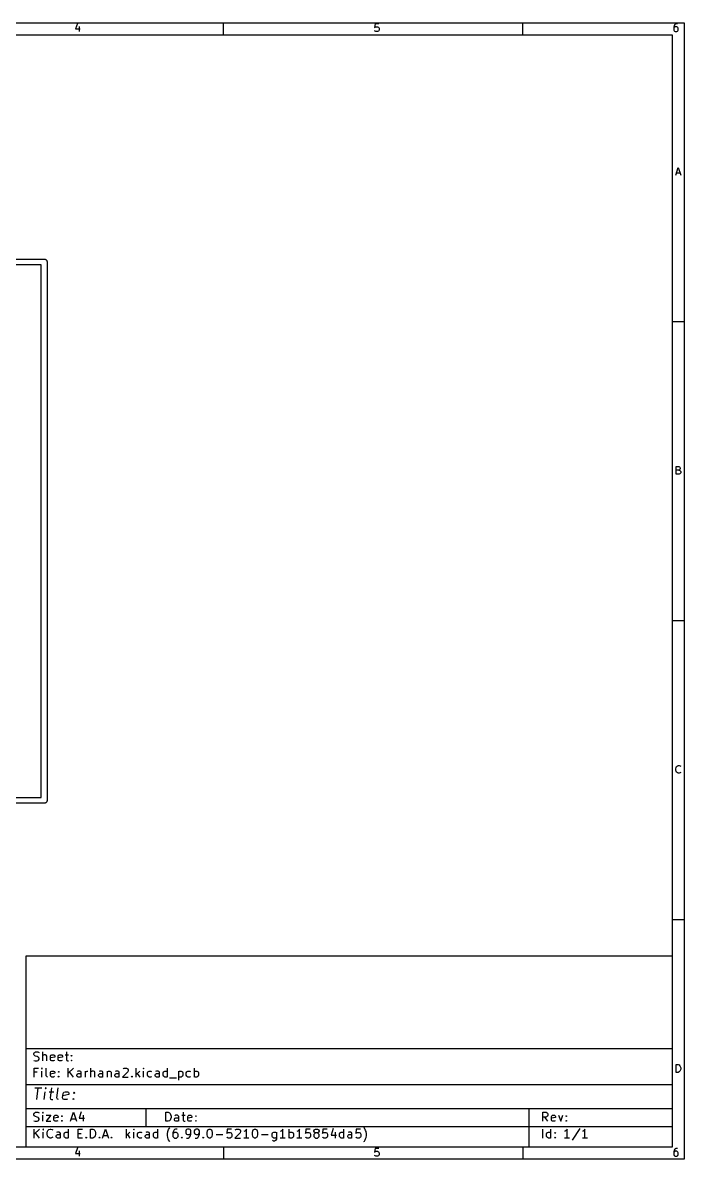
# Model space of a CAD drawing. Extents: x 10 to 287, y -200 to -10.
# Drawn here: x 176.4 to 287, y -200 to -10 of the extents above; entities that cross this region are included whole.
import ezdxf

# ---------------------------------------------------------------- set-up
doc = ezdxf.new("R2010")
doc.units = 0
doc.layers.add('BLACK', color=7, linetype='CONTINUOUS')

msp = doc.modelspace()

# ---------------------------------------------------------------- linework, layer by layer
at = {"layer": 'BLACK', "linetype": 'CONTINUOUS'}
for p, q in [((10, -10), (287.002, -10)), ((185.557, -10.1157), (185.248, -11.0443)), ((185.248, -11.0443), (186.052, -11.0443)), ((185.867, -10.6109), (185.867, -11.4776)), ((210, -12), (210, -10)), ((235.31, -10.1776), (235.248, -10.7966)), ((235.248, -10.7966), (235.31, -10.7347)), ((235.31, -11.4157), (235.248, -11.3538)), ((235.929, -10.1776), (235.31, -10.1776)), ((235.31, -10.7347), (235.433, -10.6728)), ((235.433, -10.6728), (235.743, -10.6728)), ((235.743, -10.6728), (235.867, -10.7347)), ((235.867, -10.7347), (235.929, -10.7966)), ((235.929, -11.3538), (235.867, -11.4157)), ((235.929, -10.7966), (235.99, -10.9205)), ((235.99, -11.23), (235.929, -11.3538)), ((235.99, -10.9205), (235.99, -11.23)), ((260, -12), (260, -10)), ((285.31, -10.4871), (285.248, -10.7347)), ((285.248, -10.7347), (285.248, -11.23)), ((285.31, -10.7966), (285.248, -10.9205)), ((285.248, -11.23), (285.31, -11.3538)), ((285.433, -10.3014), (285.31, -10.4871)), ((285.371, -10.7347), (285.31, -10.7966)), ((285.31, -11.3538), (285.371, -11.4157)), ((285.495, -10.6728), (285.371, -10.7347)), ((285.495, -10.2395), (285.433, -10.3014)), ((285.619, -10.1776), (285.495, -10.2395)), ((285.743, -10.6728), (285.495, -10.6728)), ((285.867, -10.1776), (285.619, -10.1776)), ((285.867, -10.7347), (285.743, -10.6728)), ((285.929, -10.7966), (285.867, -10.7347)), ((285.867, -11.4157), (285.929, -11.3538)), ((285.99, -10.9205), (285.929, -10.7966)), ((285.929, -11.3538), (285.99, -11.23)), ((285.99, -11.23), (285.99, -10.9205)), ((287.002, -10), (287.002, -200.007)), ((12, -12), (285.002, -12)), ((235.433, -11.4776), (235.31, -11.4157)), ((235.743, -11.4776), (235.433, -11.4776)), ((235.867, -11.4157), (235.743, -11.4776)), ((285.002, -12), (285.002, -198.007)), ((285.371, -11.4157), (285.495, -11.4776)), ((285.495, -11.4776), (285.743, -11.4776)), ((285.743, -11.4776), (285.867, -11.4157)), ((285.569, -35.4776), (286.002, -34.1776)), ((286.002, -34.1776), (286.436, -35.4776)), ((285.693, -35.1062), (286.312, -35.1062)), ((100, -49.5), (180, -49.5)), ((179.5, -50.5), (100.5, -50.5)), ((179.5, -139.5), (179.5, -50.5)), ((180, -49.5), (180.035, -49.5051)), ((180.035, -49.5051), (180.071, -49.5051)), ((180.071, -49.5051), (180.105, -49.5152)), ((180.105, -49.5152), (180.141, -49.5203)), ((180.141, -49.5203), (180.173, -49.5351)), ((180.173, -49.5351), (180.208, -49.5452)), ((180.208, -49.5452), (180.238, -49.5645)), ((180.238, -49.5645), (180.27, -49.5794)), ((180.27, -49.5794), (180.297, -49.6028)), ((180.297, -49.6028), (180.327, -49.6221)), ((180.327, -49.6221), (180.351, -49.6492)), ((180.351, -49.6492), (180.378, -49.6726)), ((180.378, -49.6726), (180.397, -49.7027)), ((180.397, -49.7027), (180.421, -49.7297)), ((180.421, -49.7297), (180.435, -49.7622)), ((180.435, -49.7622), (180.455, -49.7923)), ((180.455, -49.7923), (180.465, -49.8266)), ((180.465, -49.8266), (180.48, -49.8591)), ((180.48, -49.8591), (180.485, -49.8945)), ((180.485, -49.8945), (180.495, -49.9288)), ((180.495, -49.9288), (180.495, -49.9646)), ((180.495, -49.9646), (180.5, -50)), ((180.5, -50), (180.5, -140)), ((287.002, -60), (285.002, -60)), ((285.662, -85.4776), (285.662, -84.1776)), ((285.662, -84.1776), (286.095, -84.1776)), ((286.095, -84.7966), (285.662, -84.7966)), ((286.157, -85.4776), (285.662, -85.4776)), ((286.095, -84.1776), (286.219, -84.2395)), ((286.219, -84.7347), (286.095, -84.7966)), ((286.095, -84.7966), (286.281, -84.8585)), ((286.281, -85.4157), (286.157, -85.4776)), ((286.219, -84.2395), (286.281, -84.3014)), ((286.281, -84.6728), (286.219, -84.7347)), ((286.281, -84.3014), (286.343, -84.4252)), ((286.343, -84.549), (286.281, -84.6728)), ((286.281, -84.8585), (286.343, -84.9205)), ((286.343, -85.3538), (286.281, -85.4157)), ((286.343, -84.4252), (286.343, -84.549)), ((286.343, -84.9205), (286.405, -85.0443)), ((286.405, -85.23), (286.343, -85.3538)), ((286.405, -85.0443), (286.405, -85.23)), ((287.002, -110), (285.002, -110)), ((285.6, -134.735), (285.662, -134.487)), ((285.6, -134.92), (285.6, -134.735)), ((285.662, -134.487), (285.724, -134.363)), ((285.724, -134.363), (285.847, -134.239)), ((285.847, -134.239), (286.033, -134.178)), ((286.033, -134.178), (286.157, -134.178)), ((286.157, -134.178), (286.343, -134.239)), ((286.343, -134.239), (286.405, -134.301)), ((285.662, -135.168), (285.6, -134.92)), ((285.724, -135.292), (285.662, -135.168)), ((285.847, -135.416), (285.724, -135.292)), ((286.033, -135.478), (285.847, -135.416)), ((286.157, -135.478), (286.033, -135.478)), ((286.343, -135.416), (286.157, -135.478)), ((286.405, -135.354), (286.343, -135.416)), ((180, -140.5), (100, -140.5)), ((100.5, -139.5), (179.5, -139.5)), ((180.035, -140.495), (180, -140.5)), ((180.071, -140.495), (180.035, -140.495)), ((180.105, -140.485), (180.071, -140.495)), ((180.141, -140.48), (180.105, -140.485)), ((180.173, -140.465), (180.141, -140.48)), ((180.208, -140.455), (180.173, -140.465)), ((180.238, -140.435), (180.208, -140.455)), ((180.27, -140.421), (180.238, -140.435)), ((180.297, -140.397), (180.27, -140.421)), ((180.327, -140.378), (180.297, -140.397)), ((180.351, -140.351), (180.327, -140.378)), ((180.378, -140.327), (180.351, -140.351)), ((180.397, -140.297), (180.378, -140.327)), ((180.421, -140.27), (180.397, -140.297)), ((180.435, -140.238), (180.421, -140.27)), ((180.455, -140.208), (180.435, -140.238)), ((180.465, -140.173), (180.455, -140.208)), ((180.48, -140.141), (180.465, -140.173)), ((180.485, -140.105), (180.48, -140.141)), ((180.495, -140.071), (180.485, -140.105)), ((180.5, -140), (180.495, -140.035)), ((180.495, -140.035), (180.495, -140.071)), ((287.002, -160), (285.002, -160)), ((177.002, -166.007), (285.002, -166.007)), ((177.002, -198.007), (177.002, -166.007)), ((285.002, -166.007), (285.002, -198.007)), ((177.002, -181.507), (285.002, -181.507)), ((178.288, -182.344), (178.359, -182.201)), ((178.288, -182.487), (178.288, -182.344)), ((178.359, -182.201), (178.431, -182.13)), ((178.431, -182.13), (178.574, -182.058)), ((178.574, -182.058), (178.931, -182.058)), ((178.931, -182.058), (179.145, -182.13)), ((179.788, -183.558), (179.788, -182.058)), ((183.716, -182.058), (183.716, -183.344)), ((178.359, -182.63), (178.288, -182.487)), ((178.288, -183.487), (178.502, -183.558)), ((178.431, -182.701), (178.359, -182.63)), ((178.574, -182.773), (178.431, -182.701)), ((178.502, -183.558), (178.859, -183.558)), ((178.859, -182.844), (178.574, -182.773)), ((179.002, -182.915), (178.859, -182.844)), ((178.859, -183.558), (179.002, -183.487)), ((179.074, -182.987), (179.002, -182.915)), ((179.002, -183.487), (179.074, -183.415)), ((179.145, -183.13), (179.074, -182.987)), ((179.074, -183.415), (179.145, -183.273)), ((179.145, -183.273), (179.145, -183.13)), ((179.859, -182.63), (179.788, -182.701)), ((180.002, -182.558), (179.859, -182.63)), ((180.216, -182.558), (180.002, -182.558)), ((180.359, -182.63), (180.216, -182.558)), ((180.431, -182.773), (180.359, -182.63)), ((180.431, -183.558), (180.431, -182.773)), ((181.074, -182.773), (181.145, -182.63)), ((181.074, -183.344), (181.074, -182.773)), ((181.788, -182.915), (181.074, -183.058)), ((181.145, -183.487), (181.074, -183.344)), ((181.145, -182.63), (181.288, -182.558)), ((181.288, -183.558), (181.145, -183.487)), ((181.288, -182.558), (181.574, -182.558)), ((181.574, -183.558), (181.288, -183.558)), ((181.574, -182.558), (181.716, -182.63)), ((181.716, -183.487), (181.574, -183.558)), ((181.716, -182.63), (181.788, -182.773)), ((181.788, -182.773), (181.788, -182.915)), ((182.359, -182.773), (182.431, -182.63)), ((182.359, -183.344), (182.359, -182.773)), ((183.074, -182.915), (182.359, -183.058)), ((182.431, -183.487), (182.359, -183.344)), ((182.431, -182.63), (182.574, -182.558)), ((182.574, -183.558), (182.431, -183.487)), ((182.574, -182.558), (182.859, -182.558)), ((182.859, -183.558), (182.574, -183.558)), ((182.859, -182.558), (183.002, -182.63)), ((183.002, -183.487), (182.859, -183.558)), ((183.002, -182.63), (183.074, -182.773)), ((183.074, -182.773), (183.074, -182.915)), ((183.502, -182.558), (184.074, -182.558)), ((183.716, -183.344), (183.788, -183.487)), ((183.788, -183.487), (183.931, -183.558)), ((183.931, -183.558), (184.074, -183.558)), ((184.502, -182.701), (184.574, -182.63)), ((184.574, -182.773), (184.502, -182.701)), ((184.502, -183.487), (184.574, -183.415)), ((184.574, -183.558), (184.502, -183.487)), ((184.574, -182.63), (184.645, -182.701)), ((184.574, -182.63), (184.574, -182.773)), ((184.645, -182.701), (184.574, -182.773)), ((184.574, -183.415), (184.645, -183.487)), ((184.574, -183.415), (184.574, -183.558)), ((184.645, -183.487), (184.574, -183.558)), ((285.662, -185.478), (285.662, -184.178)), ((285.662, -184.178), (285.971, -184.178)), ((285.971, -184.178), (286.157, -184.239)), ((286.157, -184.239), (286.281, -184.363)), ((178.359, -186.258), (178.359, -184.758)), ((178.359, -184.758), (179.074, -184.758)), ((178.859, -185.473), (178.359, -185.473)), ((179.645, -184.758), (179.574, -184.83)), ((179.574, -184.83), (179.645, -184.901)), ((179.716, -184.83), (179.645, -184.758)), ((179.645, -184.758), (179.645, -184.901)), ((179.645, -184.901), (179.716, -184.83)), ((179.645, -186.258), (179.645, -185.258)), ((180.359, -186.044), (180.359, -184.758)), ((180.431, -186.187), (180.359, -186.044)), ((180.574, -186.258), (180.431, -186.187)), ((181.074, -185.473), (181.145, -185.33)), ((181.074, -186.044), (181.074, -185.473)), ((181.788, -185.615), (181.074, -185.758)), ((181.145, -186.187), (181.074, -186.044)), ((181.145, -185.33), (181.288, -185.258)), ((181.288, -186.258), (181.145, -186.187)), ((181.288, -185.258), (181.574, -185.258)), ((181.574, -185.258), (181.716, -185.33)), ((181.716, -186.187), (181.574, -186.258)), ((181.716, -185.33), (181.788, -185.473)), ((181.788, -185.473), (181.788, -185.615)), ((182.359, -185.401), (182.431, -185.33)), ((182.431, -185.473), (182.359, -185.401)), ((182.359, -186.187), (182.431, -186.115)), ((182.431, -186.258), (182.359, -186.187)), ((182.431, -185.33), (182.502, -185.401)), ((182.431, -185.33), (182.431, -185.473)), ((182.502, -185.401), (182.431, -185.473)), ((182.431, -186.115), (182.502, -186.187)), ((182.431, -186.115), (182.431, -186.258)), ((182.502, -186.187), (182.431, -186.258)), ((184.045, -186.258), (184.045, -184.758)), ((184.902, -184.758), (184.045, -185.615)), ((184.902, -186.258), (184.259, -185.401)), ((185.474, -185.901), (185.545, -185.758)), ((185.474, -186.044), (185.474, -185.901)), ((185.545, -186.187), (185.474, -186.044)), ((185.688, -185.258), (185.545, -185.33)), ((185.545, -185.758), (185.688, -185.687)), ((185.688, -186.258), (185.545, -186.187)), ((185.974, -185.258), (185.688, -185.258)), ((185.688, -185.687), (186.045, -185.687)), ((186.116, -185.33), (185.974, -185.258)), ((186.045, -185.687), (186.188, -185.615)), ((186.188, -186.187), (186.045, -186.258)), ((186.188, -185.473), (186.116, -185.33)), ((186.188, -186.258), (186.188, -185.473)), ((186.902, -186.258), (186.902, -185.258)), ((186.902, -185.544), (186.974, -185.401)), ((186.974, -185.401), (187.045, -185.33)), ((187.045, -185.33), (187.188, -185.258)), ((187.188, -185.258), (187.331, -185.258)), ((187.831, -186.258), (187.831, -184.758)), ((187.902, -185.33), (187.831, -185.401)), ((188.045, -185.258), (187.902, -185.33)), ((188.259, -185.258), (188.045, -185.258)), ((188.402, -185.33), (188.259, -185.258)), ((188.474, -185.473), (188.402, -185.33)), ((188.474, -186.258), (188.474, -185.473)), ((189.116, -185.901), (189.188, -185.758)), ((189.116, -186.044), (189.116, -185.901)), ((189.188, -186.187), (189.116, -186.044)), ((189.331, -185.258), (189.188, -185.33)), ((189.188, -185.758), (189.331, -185.687)), ((189.331, -186.258), (189.188, -186.187)), ((189.616, -185.258), (189.331, -185.258)), ((189.331, -185.687), (189.688, -185.687)), ((189.759, -185.33), (189.616, -185.258)), ((189.688, -185.687), (189.831, -185.615)), ((189.831, -186.187), (189.688, -186.258)), ((189.831, -185.473), (189.759, -185.33)), ((189.831, -186.258), (189.831, -185.473)), ((190.545, -185.258), (190.545, -186.258)), ((190.545, -185.401), (190.616, -185.33)), ((190.616, -185.33), (190.759, -185.258)), ((190.759, -185.258), (190.974, -185.258)), ((190.974, -185.258), (191.116, -185.33)), ((191.116, -185.33), (191.188, -185.473)), ((191.188, -185.473), (191.188, -186.258)), ((191.831, -185.901), (191.902, -185.758)), ((191.831, -186.044), (191.831, -185.901)), ((191.902, -186.187), (191.831, -186.044)), ((192.045, -185.258), (191.902, -185.33)), ((191.902, -185.758), (192.045, -185.687)), ((192.045, -186.258), (191.902, -186.187)), ((192.331, -185.258), (192.045, -185.258)), ((192.045, -185.687), (192.402, -185.687)), ((192.474, -185.33), (192.331, -185.258)), ((192.402, -185.687), (192.545, -185.615)), ((192.545, -186.187), (192.402, -186.258)), ((192.545, -185.473), (192.474, -185.33)), ((192.545, -186.258), (192.545, -185.473)), ((193.974, -185.401), (193.116, -186.258)), ((193.188, -184.901), (193.259, -184.83)), ((193.259, -184.83), (193.402, -184.758)), ((193.402, -184.758), (193.759, -184.758)), ((193.759, -184.758), (193.902, -184.83)), ((193.902, -184.83), (193.974, -184.901)), ((193.974, -184.901), (194.045, -185.044)), ((194.045, -185.187), (193.974, -185.401)), ((194.045, -185.044), (194.045, -185.187)), ((194.616, -186.187), (194.688, -186.115)), ((194.688, -186.258), (194.616, -186.187)), ((194.688, -186.115), (194.759, -186.187)), ((194.688, -186.115), (194.688, -186.258)), ((194.759, -186.187), (194.688, -186.258)), ((195.402, -186.258), (195.402, -184.758)), ((195.974, -185.258), (195.402, -185.83)), ((195.545, -185.687), (195.974, -186.258)), ((196.616, -184.758), (196.545, -184.83)), ((196.545, -184.83), (196.616, -184.901)), ((196.688, -184.83), (196.616, -184.758)), ((196.616, -184.758), (196.616, -184.901)), ((196.616, -184.901), (196.688, -184.83)), ((196.616, -186.258), (196.616, -185.258)), ((197.259, -185.544), (197.331, -185.401)), ((197.259, -185.973), (197.259, -185.544)), ((197.331, -186.115), (197.259, -185.973)), ((197.331, -185.401), (197.402, -185.33)), ((197.402, -186.187), (197.331, -186.115)), ((197.402, -185.33), (197.545, -185.258)), ((197.545, -186.258), (197.402, -186.187)), ((197.545, -185.258), (197.831, -185.258)), ((197.831, -185.258), (197.974, -185.33)), ((197.974, -186.187), (197.831, -186.258)), ((198.545, -185.901), (198.616, -185.758)), ((198.545, -186.044), (198.545, -185.901)), ((198.616, -186.187), (198.545, -186.044)), ((198.759, -185.258), (198.616, -185.33)), ((198.616, -185.758), (198.759, -185.687)), ((198.759, -186.258), (198.616, -186.187)), ((199.045, -185.258), (198.759, -185.258)), ((198.759, -185.687), (199.116, -185.687)), ((199.188, -185.33), (199.045, -185.258)), ((199.116, -185.687), (199.259, -185.615)), ((199.259, -186.187), (199.116, -186.258)), ((199.259, -185.473), (199.188, -185.33)), ((199.259, -186.258), (199.259, -185.473)), ((199.902, -185.544), (199.974, -185.401)), ((199.902, -185.973), (199.902, -185.544)), ((199.974, -186.115), (199.902, -185.973)), ((199.974, -185.401), (200.045, -185.33)), ((200.045, -186.187), (199.974, -186.115)), ((200.045, -185.33), (200.188, -185.258)), ((200.188, -186.258), (200.045, -186.187)), ((200.188, -185.258), (200.474, -185.258)), ((200.474, -185.258), (200.616, -185.33)), ((200.616, -186.187), (200.474, -186.258)), ((200.616, -186.258), (200.616, -184.758)), ((202.474, -185.258), (202.474, -186.758)), ((202.474, -185.33), (202.616, -185.258)), ((202.616, -186.258), (202.474, -186.187)), ((202.616, -185.258), (202.902, -185.258)), ((202.902, -185.258), (203.045, -185.33)), ((203.045, -186.187), (202.902, -186.258)), ((203.045, -185.33), (203.116, -185.401)), ((203.116, -186.115), (203.045, -186.187)), ((203.116, -185.401), (203.188, -185.544)), ((203.188, -185.973), (203.116, -186.115)), ((203.188, -185.544), (203.188, -185.973)), ((203.759, -185.544), (203.831, -185.401)), ((203.759, -185.973), (203.759, -185.544)), ((203.831, -186.115), (203.759, -185.973)), ((203.831, -185.401), (203.902, -185.33)), ((203.902, -186.187), (203.831, -186.115)), ((203.902, -185.33), (204.045, -185.258)), ((204.045, -186.258), (203.902, -186.187)), ((204.045, -185.258), (204.331, -185.258)), ((204.331, -185.258), (204.474, -185.33)), ((204.474, -186.187), (204.331, -186.258)), ((205.116, -186.258), (205.116, -184.758)), ((205.116, -185.33), (205.259, -185.258)), ((205.259, -186.258), (205.116, -186.187)), ((205.259, -185.258), (205.545, -185.258)), ((205.545, -185.258), (205.688, -185.33)), ((205.688, -186.187), (205.545, -186.258)), ((205.688, -185.33), (205.759, -185.401)), ((205.759, -186.115), (205.688, -186.187)), ((205.759, -185.401), (205.831, -185.544)), ((205.831, -185.973), (205.759, -186.115)), ((205.831, -185.544), (205.831, -185.973)), ((285.971, -185.478), (285.662, -185.478)), ((286.157, -185.416), (285.971, -185.478)), ((286.281, -185.292), (286.157, -185.416)), ((286.281, -184.363), (286.343, -184.487)), ((286.343, -185.168), (286.281, -185.292)), ((286.343, -184.487), (286.405, -184.735)), ((286.405, -184.92), (286.343, -185.168)), ((286.405, -184.735), (286.405, -184.92)), ((177.002, -187.507), (285.002, -187.507)), ((178.455, -188.042), (179.597, -188.042)), ((178.776, -190.042), (179.026, -188.042)), ((180.264, -188.042), (180.157, -188.137)), ((180.264, -188.042), (180.24, -188.232)), ((180.347, -188.137), (180.264, -188.042)), ((181.216, -188.042), (181.002, -189.756)), ((181.574, -186.258), (181.288, -186.258)), ((182.145, -189.756), (182.359, -188.042)), ((186.045, -186.258), (185.688, -186.258)), ((189.688, -186.258), (189.331, -186.258)), ((192.402, -186.258), (192.045, -186.258)), ((193.116, -186.258), (194.045, -186.258)), ((197.831, -186.258), (197.545, -186.258)), ((199.116, -186.258), (198.759, -186.258)), ((200.474, -186.258), (200.188, -186.258)), ((200.974, -186.401), (202.116, -186.401)), ((202.902, -186.258), (202.616, -186.258)), ((204.331, -186.258), (204.045, -186.258)), ((205.545, -186.258), (205.259, -186.258)), ((180.014, -190.042), (180.181, -188.709)), ((180.157, -188.137), (180.24, -188.232)), ((180.24, -188.232), (180.347, -188.137)), ((180.847, -188.709), (181.609, -188.709)), ((181.002, -189.756), (181.074, -189.947)), ((181.074, -189.947), (181.252, -190.042)), ((182.216, -189.947), (182.145, -189.756)), ((182.395, -190.042), (182.216, -189.947)), ((183.097, -189.756), (183.193, -188.994)), ((183.169, -189.947), (183.097, -189.756)), ((184.121, -189.185), (183.145, -189.375)), ((183.347, -190.042), (183.169, -189.947)), ((183.193, -188.994), (183.312, -188.804)), ((183.312, -188.804), (183.514, -188.709)), ((183.514, -188.709), (183.895, -188.709)), ((183.931, -189.947), (183.728, -190.042)), ((183.895, -188.709), (184.074, -188.804)), ((184.074, -188.804), (184.145, -188.994)), ((184.145, -188.994), (184.121, -189.185)), ((184.788, -189.947), (184.895, -189.851)), ((184.871, -190.042), (184.788, -189.947)), ((184.895, -189.851), (184.871, -190.042)), ((184.978, -189.947), (184.871, -190.042)), ((184.895, -189.851), (184.978, -189.947)), ((184.919, -188.899), (185.026, -188.804)), ((185.002, -188.994), (184.919, -188.899)), ((185.026, -188.804), (185.002, -188.994)), ((185.109, -188.899), (185.002, -188.994)), ((185.026, -188.804), (185.109, -188.899)), ((177.002, -191.507), (285.002, -191.507)), ((181.252, -190.042), (181.443, -190.042)), ((183.728, -190.042), (183.347, -190.042)), ((197.002, -191.507), (197.002, -194.507)), ((261.002, -191.507), (261.002, -198.007)), ((178.288, -192.444), (178.359, -192.301)), ((178.288, -192.587), (178.288, -192.444)), ((178.359, -192.73), (178.288, -192.587)), ((178.288, -193.587), (178.502, -193.658)), ((178.359, -192.301), (178.431, -192.23)), ((178.431, -192.801), (178.359, -192.73)), ((178.431, -192.23), (178.574, -192.158)), ((178.574, -192.873), (178.431, -192.801)), ((178.502, -193.658), (178.859, -193.658)), ((178.574, -192.158), (178.931, -192.158)), ((178.859, -192.944), (178.574, -192.873)), ((179.002, -193.015), (178.859, -192.944)), ((178.859, -193.658), (179.002, -193.587)), ((178.931, -192.158), (179.145, -192.23)), ((179.074, -193.087), (179.002, -193.015)), ((179.002, -193.587), (179.074, -193.515)), ((179.145, -193.23), (179.074, -193.087)), ((179.074, -193.515), (179.145, -193.373)), ((179.145, -193.373), (179.145, -193.23)), ((179.788, -192.158), (179.716, -192.23)), ((179.716, -192.23), (179.788, -192.301)), ((179.859, -192.23), (179.788, -192.158)), ((179.788, -192.158), (179.788, -192.301)), ((179.788, -192.301), (179.859, -192.23)), ((179.788, -193.658), (179.788, -192.658)), ((180.359, -192.658), (181.145, -192.658)), ((181.145, -192.658), (180.359, -193.658)), ((180.359, -193.658), (181.145, -193.658)), ((181.645, -192.873), (181.716, -192.73)), ((181.645, -193.444), (181.645, -192.873)), ((182.359, -193.015), (181.645, -193.158)), ((181.716, -193.587), (181.645, -193.444)), ((181.716, -192.73), (181.859, -192.658)), ((181.859, -193.658), (181.716, -193.587)), ((181.859, -192.658), (182.145, -192.658)), ((182.145, -193.658), (181.859, -193.658)), ((182.145, -192.658), (182.288, -192.73)), ((182.288, -193.587), (182.145, -193.658)), ((182.288, -192.73), (182.359, -192.873)), ((182.359, -192.873), (182.359, -193.015)), ((182.931, -192.801), (183.002, -192.73)), ((183.002, -192.873), (182.931, -192.801)), ((182.931, -193.587), (183.002, -193.515)), ((183.002, -193.658), (182.931, -193.587)), ((183.002, -192.73), (183.074, -192.801)), ((183.002, -192.73), (183.002, -192.873)), ((183.074, -192.801), (183.002, -192.873)), ((183.002, -193.515), (183.074, -193.587)), ((183.002, -193.515), (183.002, -193.658)), ((183.074, -193.587), (183.002, -193.658)), ((184.402, -193.658), (184.902, -192.158)), ((184.545, -193.23), (185.259, -193.23)), ((184.902, -192.158), (185.402, -193.658)), ((186.188, -192.087), (185.831, -193.158)), ((185.831, -193.158), (186.759, -193.158)), ((186.545, -192.658), (186.545, -193.658)), ((200.359, -193.658), (200.359, -192.158)), ((200.359, -192.158), (200.716, -192.158)), ((200.716, -193.658), (200.359, -193.658)), ((200.716, -192.158), (200.931, -192.23)), ((200.931, -193.587), (200.716, -193.658)), ((200.931, -192.23), (201.074, -192.373)), ((201.074, -193.444), (200.931, -193.587)), ((201.074, -192.373), (201.145, -192.515)), ((201.145, -193.301), (201.074, -193.444)), ((201.145, -192.515), (201.216, -192.801)), ((201.216, -193.015), (201.145, -193.301)), ((201.216, -192.801), (201.216, -193.015)), ((201.788, -193.301), (201.859, -193.158)), ((201.788, -193.444), (201.788, -193.301)), ((201.859, -193.587), (201.788, -193.444)), ((202.002, -192.658), (201.859, -192.73)), ((201.859, -193.158), (202.002, -193.087)), ((202.002, -193.658), (201.859, -193.587)), ((202.288, -192.658), (202.002, -192.658)), ((202.002, -193.087), (202.359, -193.087)), ((202.359, -193.658), (202.002, -193.658)), ((202.431, -192.73), (202.288, -192.658)), ((202.359, -193.087), (202.502, -193.015)), ((202.502, -193.587), (202.359, -193.658)), ((202.502, -192.873), (202.431, -192.73)), ((202.502, -193.658), (202.502, -192.873)), ((203.002, -192.658), (203.574, -192.658)), ((203.216, -192.158), (203.216, -193.444)), ((203.216, -193.444), (203.288, -193.587)), ((203.288, -193.587), (203.431, -193.658)), ((203.431, -193.658), (203.574, -193.658)), ((204.002, -192.873), (204.074, -192.73)), ((204.002, -193.444), (204.002, -192.873)), ((204.716, -193.015), (204.002, -193.158)), ((204.074, -193.587), (204.002, -193.444)), ((204.074, -192.73), (204.216, -192.658)), ((204.216, -193.658), (204.074, -193.587)), ((204.216, -192.658), (204.502, -192.658)), ((204.502, -193.658), (204.216, -193.658)), ((204.502, -192.658), (204.645, -192.73)), ((204.645, -193.587), (204.502, -193.658)), ((204.645, -192.73), (204.716, -192.873)), ((204.716, -192.873), (204.716, -193.015)), ((205.288, -192.801), (205.359, -192.73)), ((205.359, -192.873), (205.288, -192.801)), ((205.288, -193.587), (205.359, -193.515)), ((205.359, -193.658), (205.288, -193.587)), ((205.359, -192.73), (205.431, -192.801)), ((205.359, -192.73), (205.359, -192.873)), ((205.431, -192.801), (205.359, -192.873)), ((205.359, -193.515), (205.431, -193.587)), ((205.359, -193.515), (205.359, -193.658)), ((205.431, -193.587), (205.359, -193.658)), ((263.359, -193.658), (263.359, -192.158)), ((263.359, -192.158), (263.931, -192.158)), ((263.931, -192.944), (263.359, -192.944)), ((264.216, -193.658), (263.716, -192.944)), ((263.931, -192.158), (264.074, -192.23)), ((264.074, -192.873), (263.931, -192.944)), ((264.074, -192.23), (264.145, -192.301)), ((264.145, -192.801), (264.074, -192.873)), ((264.145, -192.301), (264.216, -192.444)), ((264.216, -192.658), (264.145, -192.801)), ((264.216, -192.444), (264.216, -192.658)), ((264.788, -192.873), (264.859, -192.73)), ((264.788, -193.444), (264.788, -192.873)), ((265.502, -193.015), (264.788, -193.158)), ((264.859, -193.587), (264.788, -193.444)), ((264.859, -192.73), (265.002, -192.658)), ((265.002, -193.658), (264.859, -193.587)), ((265.002, -192.658), (265.288, -192.658)), ((265.288, -193.658), (265.002, -193.658)), ((265.288, -192.658), (265.431, -192.73)), ((265.431, -193.587), (265.288, -193.658)), ((265.431, -192.73), (265.502, -192.873)), ((265.502, -192.873), (265.502, -193.015)), ((266.002, -192.658), (266.359, -193.658)), ((266.359, -193.658), (266.716, -192.658)), ((267.216, -192.801), (267.288, -192.73)), ((267.288, -192.873), (267.216, -192.801)), ((267.216, -193.587), (267.288, -193.515)), ((267.288, -193.658), (267.216, -193.587)), ((267.288, -192.73), (267.359, -192.801)), ((267.288, -192.73), (267.288, -192.873)), ((267.359, -192.801), (267.288, -192.873)), ((267.288, -193.515), (267.359, -193.587)), ((267.288, -193.515), (267.288, -193.658)), ((267.359, -193.587), (267.288, -193.658)), ((177.002, -194.507), (285.002, -194.507)), ((178.359, -196.458), (178.359, -194.958)), ((179.216, -194.958), (178.359, -195.815)), ((179.216, -196.458), (178.574, -195.601)), ((179.859, -194.958), (179.788, -195.03)), ((179.788, -195.03), (179.859, -195.101)), ((179.931, -195.03), (179.859, -194.958)), ((179.859, -194.958), (179.859, -195.101)), ((179.859, -195.101), (179.931, -195.03)), ((179.859, -196.458), (179.859, -195.458)), ((180.502, -195.601), (180.574, -195.315)), ((180.502, -195.815), (180.502, -195.601)), ((180.574, -195.315), (180.645, -195.173)), ((180.645, -195.173), (180.788, -195.03)), ((180.788, -195.03), (181.002, -194.958)), ((181.002, -194.958), (181.145, -194.958)), ((181.145, -194.958), (181.359, -195.03)), ((181.359, -195.03), (181.431, -195.101)), ((182.216, -195.458), (182.074, -195.53)), ((182.502, -195.458), (182.216, -195.458)), ((182.645, -195.53), (182.502, -195.458)), ((182.716, -195.673), (182.645, -195.53)), ((182.716, -196.458), (182.716, -195.673)), ((183.359, -195.744), (183.431, -195.601)), ((183.431, -195.601), (183.502, -195.53)), ((183.502, -195.53), (183.645, -195.458)), ((183.645, -195.458), (183.931, -195.458)), ((183.931, -195.458), (184.074, -195.53)), ((184.074, -196.458), (184.074, -194.958)), ((185.688, -196.458), (185.688, -194.958)), ((185.688, -194.958), (186.402, -194.958)), ((185.688, -195.673), (186.188, -195.673)), ((187.759, -196.458), (187.759, -194.958)), ((187.759, -194.958), (188.116, -194.958)), ((188.116, -194.958), (188.331, -195.03)), ((188.331, -195.03), (188.474, -195.173)), ((188.474, -195.173), (188.545, -195.315)), ((188.545, -195.315), (188.616, -195.601)), ((188.616, -195.601), (188.616, -195.815)), ((189.759, -196.458), (190.259, -194.958)), ((190.259, -194.958), (190.759, -196.458)), ((193.774, -196.458), (193.774, -194.958)), ((194.345, -195.458), (193.774, -196.03)), ((194.988, -194.958), (194.916, -195.03)), ((194.916, -195.03), (194.988, -195.101)), ((195.059, -195.03), (194.988, -194.958)), ((194.988, -194.958), (194.988, -195.101)), ((194.988, -195.101), (195.059, -195.03)), ((194.988, -196.458), (194.988, -195.458)), ((195.631, -195.744), (195.702, -195.601)), ((195.702, -195.601), (195.774, -195.53)), ((195.774, -195.53), (195.916, -195.458)), ((195.916, -195.458), (196.202, -195.458)), ((196.202, -195.458), (196.345, -195.53)), ((197.131, -195.458), (196.988, -195.53)), ((197.416, -195.458), (197.131, -195.458)), ((197.559, -195.53), (197.416, -195.458)), ((197.631, -195.673), (197.559, -195.53)), ((197.631, -196.458), (197.631, -195.673)), ((198.274, -195.744), (198.345, -195.601)), ((198.345, -195.601), (198.416, -195.53)), ((198.416, -195.53), (198.559, -195.458)), ((198.559, -195.458), (198.845, -195.458)), ((198.845, -195.458), (198.988, -195.53)), ((198.988, -196.458), (198.988, -194.958)), ((200.602, -195.744), (200.674, -195.387)), ((200.674, -195.387), (200.745, -195.173)), ((200.745, -195.173), (200.816, -195.03)), ((200.816, -195.03), (200.959, -194.815)), ((200.959, -194.815), (201.031, -194.744)), ((201.602, -195.315), (201.531, -195.601)), ((201.531, -195.601), (201.531, -196.173)), ((201.602, -195.673), (201.531, -195.815)), ((201.745, -195.101), (201.602, -195.315)), ((201.674, -195.601), (201.602, -195.673)), ((201.816, -195.53), (201.674, -195.601)), ((201.816, -195.03), (201.745, -195.101)), ((201.959, -194.958), (201.816, -195.03)), ((202.102, -195.53), (201.816, -195.53)), ((202.245, -194.958), (201.959, -194.958)), ((202.245, -195.601), (202.102, -195.53)), ((202.316, -195.673), (202.245, -195.601)), ((202.388, -195.815), (202.316, -195.673)), ((203.745, -195.101), (203.674, -195.244)), ((203.674, -195.244), (203.674, -195.601)), ((203.674, -195.601), (203.745, -195.744)), ((203.816, -195.03), (203.745, -195.101)), ((203.959, -194.958), (203.816, -195.03)), ((204.245, -194.958), (203.959, -194.958)), ((204.388, -195.03), (204.245, -194.958)), ((204.459, -195.101), (204.388, -195.03)), ((204.531, -195.244), (204.459, -195.101)), ((204.459, -195.744), (204.531, -195.601)), ((204.531, -195.815), (204.531, -195.244)), ((205.174, -195.101), (205.102, -195.244)), ((205.102, -195.244), (205.102, -195.601)), ((205.102, -195.601), (205.174, -195.744)), ((205.245, -195.03), (205.174, -195.101)), ((205.388, -194.958), (205.245, -195.03)), ((205.674, -194.958), (205.388, -194.958)), ((205.816, -195.03), (205.674, -194.958)), ((205.888, -195.101), (205.816, -195.03)), ((205.959, -195.244), (205.888, -195.101)), ((205.888, -195.744), (205.959, -195.601)), ((205.959, -195.815), (205.959, -195.244)), ((207.245, -195.53), (207.316, -195.244)), ((207.245, -195.887), (207.245, -195.53)), ((207.316, -195.244), (207.388, -195.101)), ((207.388, -195.101), (207.459, -195.03)), ((207.459, -195.03), (207.602, -194.958)), ((207.602, -194.958), (207.745, -194.958)), ((207.745, -194.958), (207.888, -195.03)), ((207.888, -195.03), (207.959, -195.101)), ((207.959, -195.101), (208.031, -195.244)), ((208.031, -195.244), (208.102, -195.53)), ((208.102, -195.53), (208.102, -195.887)), ((210.602, -194.958), (210.531, -195.673)), ((210.531, -195.673), (210.602, -195.601)), ((211.316, -194.958), (210.602, -194.958)), ((210.602, -195.601), (210.745, -195.53)), ((210.745, -195.53), (211.102, -195.53)), ((211.102, -195.53), (211.245, -195.601)), ((211.245, -195.601), (211.316, -195.673)), ((211.316, -195.673), (211.388, -195.815)), ((212.745, -195.601), (211.888, -196.458)), ((211.959, -195.101), (212.031, -195.03)), ((212.031, -195.03), (212.174, -194.958)), ((212.174, -194.958), (212.531, -194.958)), ((212.531, -194.958), (212.674, -195.03)), ((212.674, -195.03), (212.745, -195.101)), ((212.745, -195.101), (212.816, -195.244)), ((212.816, -195.387), (212.745, -195.601)), ((212.816, -195.244), (212.816, -195.387)), ((213.531, -195.315), (213.388, -195.387)), ((213.674, -195.173), (213.531, -195.315)), ((213.816, -194.958), (213.674, -195.173)), ((213.816, -196.458), (213.816, -194.958)), ((214.816, -195.53), (214.888, -195.244)), ((214.816, -195.887), (214.816, -195.53)), ((214.888, -195.244), (214.959, -195.101)), ((214.959, -195.101), (215.031, -195.03)), ((215.031, -195.03), (215.174, -194.958)), ((215.174, -194.958), (215.316, -194.958)), ((215.316, -194.958), (215.459, -195.03)), ((215.459, -195.03), (215.531, -195.101)), ((215.531, -195.101), (215.602, -195.244)), ((215.602, -195.244), (215.674, -195.53)), ((215.674, -195.53), (215.674, -195.887)), ((218.102, -195.744), (218.174, -195.601)), ((218.174, -195.601), (218.245, -195.53)), ((218.245, -195.53), (218.388, -195.458)), ((218.388, -195.458), (218.674, -195.458)), ((218.674, -195.458), (218.816, -195.53)), ((218.816, -195.458), (218.816, -196.673)), ((219.602, -195.315), (219.459, -195.387)), ((219.745, -195.173), (219.602, -195.315)), ((219.888, -194.958), (219.745, -195.173)), ((219.888, -196.458), (219.888, -194.958)), ((220.959, -196.458), (220.959, -194.958)), ((220.959, -195.53), (221.102, -195.458)), ((221.102, -195.458), (221.388, -195.458)), ((221.388, -195.458), (221.531, -195.53)), ((221.531, -195.53), (221.602, -195.601)), ((221.602, -195.601), (221.674, -195.744)), ((222.388, -195.315), (222.245, -195.387)), ((222.531, -195.173), (222.388, -195.315)), ((222.674, -194.958), (222.531, -195.173)), ((222.674, -196.458), (222.674, -194.958)), ((223.745, -194.958), (223.674, -195.673)), ((223.674, -195.673), (223.745, -195.601)), ((224.459, -194.958), (223.745, -194.958)), ((223.745, -195.601), (223.888, -195.53)), ((223.888, -195.53), (224.245, -195.53)), ((224.245, -195.53), (224.388, -195.601)), ((224.388, -195.601), (224.459, -195.673)), ((224.459, -195.673), (224.531, -195.815)), ((225.102, -195.244), (225.174, -195.101)), ((225.102, -195.315), (225.102, -195.244)), ((225.174, -195.458), (225.102, -195.315)), ((225.174, -195.101), (225.245, -195.03)), ((225.245, -195.53), (225.174, -195.458)), ((225.245, -195.673), (225.174, -195.744)), ((225.245, -195.03), (225.388, -194.958)), ((225.388, -195.601), (225.245, -195.53)), ((225.388, -195.601), (225.245, -195.673)), ((225.388, -194.958), (225.674, -194.958)), ((225.674, -195.601), (225.388, -195.601)), ((225.674, -194.958), (225.816, -195.03)), ((225.816, -195.53), (225.674, -195.601)), ((225.816, -195.673), (225.674, -195.601)), ((225.816, -195.03), (225.888, -195.101)), ((225.888, -195.458), (225.816, -195.53)), ((225.888, -195.744), (225.816, -195.673)), ((225.888, -195.101), (225.959, -195.244)), ((225.959, -195.315), (225.888, -195.458)), ((225.959, -195.244), (225.959, -195.315)), ((226.602, -194.958), (226.531, -195.673)), ((226.531, -195.673), (226.602, -195.601)), ((227.316, -194.958), (226.602, -194.958)), ((226.602, -195.601), (226.745, -195.53)), ((226.745, -195.53), (227.102, -195.53)), ((227.102, -195.53), (227.245, -195.601)), ((227.245, -195.601), (227.316, -195.673)), ((227.316, -195.673), (227.388, -195.815)), ((228.316, -194.887), (227.959, -195.958)), ((228.674, -195.458), (228.674, -196.458)), ((229.388, -195.744), (229.459, -195.601)), ((229.459, -195.601), (229.531, -195.53)), ((229.531, -195.53), (229.674, -195.458)), ((229.674, -195.458), (229.959, -195.458)), ((229.959, -195.458), (230.102, -195.53)), ((230.102, -196.458), (230.102, -194.958)), ((230.959, -195.458), (230.816, -195.53)), ((231.245, -195.458), (230.959, -195.458)), ((231.388, -195.53), (231.245, -195.458)), ((231.459, -195.673), (231.388, -195.53)), ((231.459, -196.458), (231.459, -195.673)), ((232.174, -194.958), (232.102, -195.673)), ((232.102, -195.673), (232.174, -195.601)), ((232.888, -194.958), (232.174, -194.958)), ((232.174, -195.601), (232.316, -195.53)), ((232.316, -195.53), (232.674, -195.53)), ((232.674, -195.53), (232.816, -195.601)), ((232.816, -195.601), (232.888, -195.673)), ((232.888, -195.673), (232.959, -195.815)), ((233.531, -194.815), (233.459, -194.744)), ((233.674, -195.03), (233.531, -194.815)), ((233.745, -195.173), (233.674, -195.03)), ((233.816, -195.387), (233.745, -195.173)), ((233.888, -195.744), (233.816, -195.387)), ((263.359, -196.458), (263.359, -194.958)), ((264.002, -195.744), (264.074, -195.601)), ((264.074, -195.601), (264.145, -195.53)), ((264.145, -195.53), (264.288, -195.458)), ((264.288, -195.458), (264.574, -195.458)), ((264.574, -195.458), (264.716, -195.53)), ((264.716, -196.458), (264.716, -194.958)), ((265.359, -195.601), (265.431, -195.53)), ((265.431, -195.673), (265.359, -195.601)), ((265.431, -195.53), (265.502, -195.601)), ((265.431, -195.53), (265.431, -195.673)), ((265.502, -195.601), (265.431, -195.673)), ((267.116, -195.315), (266.974, -195.387)), ((267.259, -195.173), (267.116, -195.315)), ((267.402, -194.958), (267.259, -195.173)), ((267.402, -196.458), (267.402, -194.958)), ((269.545, -194.887), (268.259, -196.815)), ((270.116, -195.315), (269.974, -195.387)), ((270.259, -195.173), (270.116, -195.315)), ((270.402, -194.958), (270.259, -195.173)), ((270.402, -196.458), (270.402, -194.958)), ((180.574, -196.101), (180.502, -195.815)), ((180.645, -196.244), (180.574, -196.101)), ((180.788, -196.387), (180.645, -196.244)), ((181.002, -196.458), (180.788, -196.387)), ((181.145, -196.458), (181.002, -196.458)), ((181.359, -196.387), (181.145, -196.458)), ((181.431, -196.315), (181.359, -196.387)), ((182.002, -196.101), (182.074, -195.958)), ((182.002, -196.244), (182.002, -196.101)), ((182.074, -196.387), (182.002, -196.244)), ((182.074, -195.958), (182.216, -195.887)), ((182.216, -196.458), (182.074, -196.387)), ((182.216, -195.887), (182.574, -195.887)), ((182.574, -196.458), (182.216, -196.458)), ((182.574, -195.887), (182.716, -195.815)), ((182.716, -196.387), (182.574, -196.458)), ((183.359, -196.173), (183.359, -195.744)), ((183.431, -196.315), (183.359, -196.173)), ((183.502, -196.387), (183.431, -196.315)), ((183.645, -196.458), (183.502, -196.387)), ((183.931, -196.458), (183.645, -196.458)), ((184.074, -196.387), (183.931, -196.458)), ((186.402, -196.458), (185.688, -196.458)), ((186.974, -196.387), (187.045, -196.315)), ((187.045, -196.458), (186.974, -196.387)), ((187.045, -196.315), (187.116, -196.387)), ((187.045, -196.315), (187.045, -196.458)), ((187.116, -196.387), (187.045, -196.458)), ((188.116, -196.458), (187.759, -196.458)), ((188.331, -196.387), (188.116, -196.458)), ((188.474, -196.244), (188.331, -196.387)), ((188.545, -196.101), (188.474, -196.244)), ((188.616, -195.815), (188.545, -196.101)), ((189.188, -196.387), (189.259, -196.315)), ((189.259, -196.458), (189.188, -196.387)), ((189.259, -196.315), (189.331, -196.387)), ((189.259, -196.315), (189.259, -196.458)), ((189.331, -196.387), (189.259, -196.458)), ((189.902, -196.03), (190.616, -196.03)), ((191.188, -196.387), (191.259, -196.315)), ((191.259, -196.458), (191.188, -196.387)), ((191.259, -196.315), (191.331, -196.387)), ((191.259, -196.315), (191.259, -196.458)), ((191.331, -196.387), (191.259, -196.458)), ((193.916, -195.887), (194.345, -196.458)), ((195.631, -196.173), (195.631, -195.744)), ((195.702, -196.315), (195.631, -196.173)), ((195.774, -196.387), (195.702, -196.315)), ((195.916, -196.458), (195.774, -196.387)), ((196.202, -196.458), (195.916, -196.458)), ((196.345, -196.387), (196.202, -196.458)), ((196.916, -196.101), (196.988, -195.958)), ((196.916, -196.244), (196.916, -196.101)), ((196.988, -196.387), (196.916, -196.244)), ((196.988, -195.958), (197.131, -195.887)), ((197.131, -196.458), (196.988, -196.387)), ((197.131, -195.887), (197.488, -195.887)), ((197.488, -196.458), (197.131, -196.458)), ((197.488, -195.887), (197.631, -195.815)), ((197.631, -196.387), (197.488, -196.458)), ((198.274, -196.173), (198.274, -195.744)), ((198.345, -196.315), (198.274, -196.173)), ((198.416, -196.387), (198.345, -196.315)), ((198.559, -196.458), (198.416, -196.387)), ((198.845, -196.458), (198.559, -196.458)), ((198.988, -196.387), (198.845, -196.458)), ((200.602, -196.03), (200.602, -195.744)), ((200.674, -196.387), (200.602, -196.03)), ((200.745, -196.601), (200.674, -196.387)), ((200.816, -196.744), (200.745, -196.601)), ((200.959, -196.958), (200.816, -196.744)), ((201.031, -197.03), (200.959, -196.958)), ((201.531, -196.173), (201.602, -196.315)), ((201.602, -196.315), (201.674, -196.387)), ((201.674, -196.387), (201.816, -196.458)), ((201.816, -196.458), (202.102, -196.458)), ((202.102, -196.458), (202.245, -196.387)), ((202.245, -196.387), (202.316, -196.315)), ((202.316, -196.315), (202.388, -196.173)), ((202.388, -196.173), (202.388, -195.815)), ((202.959, -196.387), (203.031, -196.315)), ((203.031, -196.458), (202.959, -196.387)), ((203.031, -196.315), (203.102, -196.387)), ((203.031, -196.315), (203.031, -196.458)), ((203.102, -196.387), (203.031, -196.458)), ((203.745, -195.744), (203.816, -195.815)), ((203.816, -195.815), (203.959, -195.887)), ((203.816, -196.458), (204.102, -196.458)), ((203.959, -195.887), (204.245, -195.887)), ((204.102, -196.458), (204.245, -196.387)), ((204.245, -195.887), (204.388, -195.815)), ((204.245, -196.387), (204.316, -196.315)), ((204.316, -196.315), (204.459, -196.101)), ((204.388, -195.815), (204.459, -195.744)), ((204.459, -196.101), (204.531, -195.815)), ((205.174, -195.744), (205.245, -195.815)), ((205.245, -195.815), (205.388, -195.887)), ((205.245, -196.458), (205.531, -196.458)), ((205.388, -195.887), (205.674, -195.887)), ((205.531, -196.458), (205.674, -196.387)), ((205.674, -195.887), (205.816, -195.815)), ((205.674, -196.387), (205.745, -196.315)), ((205.745, -196.315), (205.888, -196.101)), ((205.816, -195.815), (205.888, -195.744)), ((205.888, -196.101), (205.959, -195.815)), ((206.531, -196.387), (206.602, -196.315)), ((206.602, -196.458), (206.531, -196.387)), ((206.602, -196.315), (206.674, -196.387)), ((206.602, -196.315), (206.602, -196.458)), ((206.674, -196.387), (206.602, -196.458)), ((207.316, -196.173), (207.245, -195.887)), ((207.388, -196.315), (207.316, -196.173)), ((207.459, -196.387), (207.388, -196.315)), ((207.602, -196.458), (207.459, -196.387)), ((207.745, -196.458), (207.602, -196.458)), ((207.888, -196.387), (207.745, -196.458)), ((207.959, -196.315), (207.888, -196.387)), ((208.031, -196.173), (207.959, -196.315)), ((208.102, -195.887), (208.031, -196.173)), ((208.745, -195.887), (209.888, -195.887)), ((210.602, -196.387), (210.531, -196.315)), ((210.745, -196.458), (210.602, -196.387)), ((211.102, -196.458), (210.745, -196.458)), ((211.245, -196.387), (211.102, -196.458)), ((211.316, -196.315), (211.245, -196.387)), ((211.388, -196.173), (211.316, -196.315)), ((211.388, -195.815), (211.388, -196.173)), ((211.888, -196.458), (212.816, -196.458)), ((214.245, -196.458), (213.388, -196.458)), ((214.888, -196.173), (214.816, -195.887)), ((214.959, -196.315), (214.888, -196.173)), ((215.031, -196.387), (214.959, -196.315)), ((215.174, -196.458), (215.031, -196.387)), ((215.316, -196.458), (215.174, -196.458)), ((215.459, -196.387), (215.316, -196.458)), ((215.531, -196.315), (215.459, -196.387)), ((215.602, -196.173), (215.531, -196.315)), ((215.674, -195.887), (215.602, -196.173)), ((216.316, -195.887), (217.459, -195.887)), ((218.102, -196.173), (218.102, -195.744)), ((218.174, -196.315), (218.102, -196.173)), ((218.245, -196.387), (218.174, -196.315)), ((218.316, -196.958), (218.174, -196.887)), ((218.388, -196.458), (218.245, -196.387)), ((218.531, -196.958), (218.316, -196.958)), ((218.674, -196.458), (218.388, -196.458)), ((218.674, -196.887), (218.531, -196.958)), ((218.816, -196.387), (218.674, -196.458)), ((218.745, -196.815), (218.674, -196.887)), ((218.816, -196.673), (218.745, -196.815)), ((220.316, -196.458), (219.459, -196.458)), ((221.102, -196.458), (220.959, -196.387)), ((221.388, -196.458), (221.102, -196.458)), ((221.531, -196.387), (221.388, -196.458)), ((221.602, -196.315), (221.531, -196.387)), ((221.674, -196.173), (221.602, -196.315)), ((221.674, -195.744), (221.674, -196.173)), ((223.102, -196.458), (222.245, -196.458)), ((223.745, -196.387), (223.674, -196.315)), ((223.888, -196.458), (223.745, -196.387)), ((224.245, -196.458), (223.888, -196.458)), ((224.388, -196.387), (224.245, -196.458)), ((224.459, -196.315), (224.388, -196.387)), ((224.531, -196.173), (224.459, -196.315)), ((224.531, -195.815), (224.531, -196.173)), ((225.174, -195.744), (225.102, -195.887)), ((225.102, -195.887), (225.102, -196.173)), ((225.102, -196.173), (225.174, -196.315)), ((225.174, -196.315), (225.245, -196.387)), ((225.245, -196.387), (225.388, -196.458)), ((225.388, -196.458), (225.674, -196.458)), ((225.674, -196.458), (225.816, -196.387)), ((225.816, -196.387), (225.888, -196.315)), ((225.959, -195.887), (225.888, -195.744)), ((225.888, -196.315), (225.959, -196.173)), ((225.959, -196.173), (225.959, -195.887)), ((226.602, -196.387), (226.531, -196.315)), ((226.745, -196.458), (226.602, -196.387)), ((227.102, -196.458), (226.745, -196.458)), ((227.245, -196.387), (227.102, -196.458)), ((227.316, -196.315), (227.245, -196.387)), ((227.388, -196.173), (227.316, -196.315)), ((227.388, -195.815), (227.388, -196.173)), ((227.959, -195.958), (228.888, -195.958)), ((229.388, -196.173), (229.388, -195.744)), ((229.459, -196.315), (229.388, -196.173)), ((229.531, -196.387), (229.459, -196.315)), ((229.674, -196.458), (229.531, -196.387)), ((229.959, -196.458), (229.674, -196.458)), ((230.102, -196.387), (229.959, -196.458)), ((230.745, -196.101), (230.816, -195.958)), ((230.745, -196.244), (230.745, -196.101)), ((230.816, -196.387), (230.745, -196.244)), ((230.816, -195.958), (230.959, -195.887)), ((230.959, -196.458), (230.816, -196.387)), ((230.959, -195.887), (231.316, -195.887)), ((231.316, -196.458), (230.959, -196.458)), ((231.316, -195.887), (231.459, -195.815)), ((231.459, -196.387), (231.316, -196.458)), ((232.174, -196.387), (232.102, -196.315)), ((232.316, -196.458), (232.174, -196.387)), ((232.674, -196.458), (232.316, -196.458)), ((232.816, -196.387), (232.674, -196.458)), ((232.888, -196.315), (232.816, -196.387)), ((232.959, -196.173), (232.888, -196.315)), ((232.959, -195.815), (232.959, -196.173)), ((233.459, -197.03), (233.531, -196.958)), ((233.531, -196.958), (233.674, -196.744)), ((233.674, -196.744), (233.745, -196.601)), ((233.745, -196.601), (233.816, -196.387)), ((233.816, -196.387), (233.888, -196.03)), ((233.888, -196.03), (233.888, -195.744)), ((264.002, -196.173), (264.002, -195.744)), ((264.074, -196.315), (264.002, -196.173)), ((264.145, -196.387), (264.074, -196.315)), ((264.288, -196.458), (264.145, -196.387)), ((264.574, -196.458), (264.288, -196.458)), ((264.716, -196.387), (264.574, -196.458)), ((265.359, -196.387), (265.431, -196.315)), ((265.431, -196.458), (265.359, -196.387)), ((265.431, -196.315), (265.502, -196.387)), ((265.431, -196.315), (265.431, -196.458)), ((265.502, -196.387), (265.431, -196.458)), ((267.831, -196.458), (266.974, -196.458)), ((270.831, -196.458), (269.974, -196.458)), ((285.002, -198.007), (12, -198.007)), ((285.002, -198.007), (177.002, -198.007)), ((185.557, -198.123), (185.248, -199.051)), ((185.248, -199.051), (186.052, -199.051)), ((185.867, -198.618), (185.867, -199.485)), ((210, -198.007), (210, -200.007)), ((235.31, -198.185), (235.248, -198.804)), ((235.248, -198.804), (235.31, -198.742)), ((235.31, -199.423), (235.248, -199.361)), ((235.929, -198.185), (235.31, -198.185)), ((235.31, -198.742), (235.433, -198.68)), ((235.433, -199.485), (235.31, -199.423)), ((235.433, -198.68), (235.743, -198.68)), ((235.743, -199.485), (235.433, -199.485)), ((235.743, -198.68), (235.867, -198.742)), ((235.867, -199.423), (235.743, -199.485)), ((235.867, -198.742), (235.929, -198.804)), ((235.929, -199.361), (235.867, -199.423)), ((235.929, -198.804), (235.99, -198.928)), ((235.99, -199.237), (235.929, -199.361)), ((235.99, -198.928), (235.99, -199.237)), ((260, -198.007), (260, -200.007)), ((285.31, -198.494), (285.248, -198.742)), ((285.248, -198.742), (285.248, -199.237)), ((285.31, -198.804), (285.248, -198.928)), ((285.248, -199.237), (285.31, -199.361)), ((285.433, -198.309), (285.31, -198.494)), ((285.371, -198.742), (285.31, -198.804)), ((285.31, -199.361), (285.371, -199.423)), ((285.495, -198.68), (285.371, -198.742)), ((285.371, -199.423), (285.495, -199.485)), ((285.495, -198.247), (285.433, -198.309)), ((285.619, -198.185), (285.495, -198.247)), ((285.743, -198.68), (285.495, -198.68)), ((285.495, -199.485), (285.743, -199.485)), ((285.867, -198.185), (285.619, -198.185)), ((285.867, -198.742), (285.743, -198.68)), ((285.743, -199.485), (285.867, -199.423)), ((285.929, -198.804), (285.867, -198.742)), ((285.867, -199.423), (285.929, -199.361)), ((285.99, -198.928), (285.929, -198.804)), ((285.929, -199.361), (285.99, -199.237)), ((285.99, -199.237), (285.99, -198.928)), ((287.002, -200.007), (10, -200.007))]:
    msp.add_line(p, q, dxfattribs=at)

doc.saveas('drawing.dxf')
